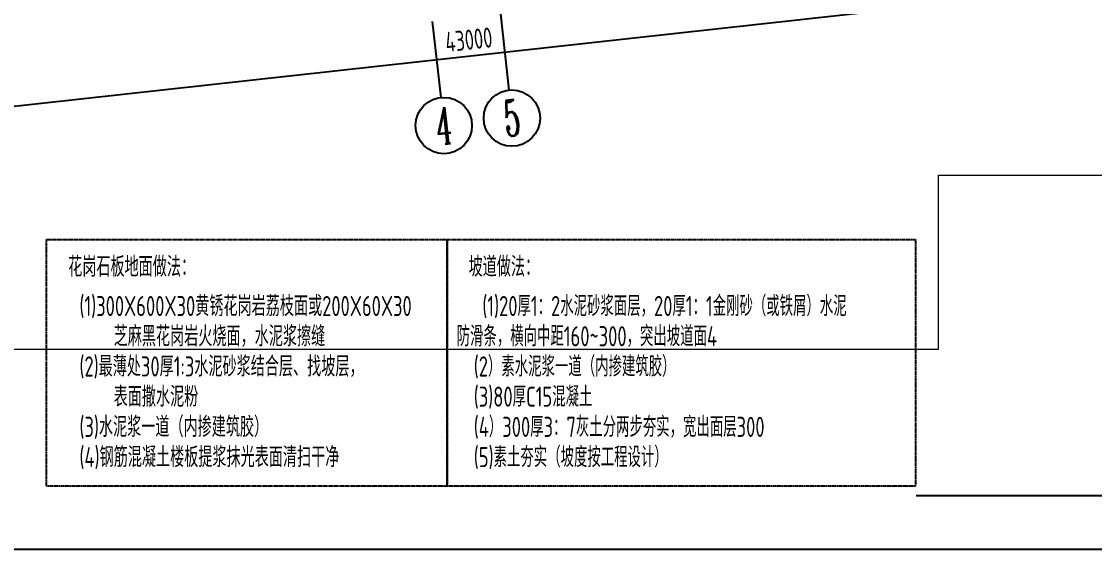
# Model space of a CAD drawing. Header units: millimetres. Extents: x -1003406 to 3312184, y 81337 to 716393.
# Drawn here: x 1328734 to 1355365, y 486352 to 499466 of the extents above; entities that cross this region are included whole.
import ezdxf
from ezdxf.enums import TextEntityAlignment as Align

# ---------------------------------------------------------------- set-up
doc = ezdxf.new("R2010")
doc.units = ezdxf.units.MM
doc.header["$LTSCALE"] = 10
doc.linetypes.add('DASH', pattern=[0.35, 0.25, -0.1])
doc.layers.get('0').update_dxf_attribs({"linetype": 'CONTINUOUS'})
doc.layers.get('Defpoints').update_dxf_attribs({"linetype": 'CONTINUOUS'})
for name, color, linetype in [('4', 4, 'CONTINUOUS'), ('AXIS', 3, 'CONTINUOUS'), ('AXIS_TEXT', 7, 'CONTINUOUS'), ('DIM', 3, 'CONTINUOUS'), ('sk-打印', 7, 'CONTINUOUS'), ('配筋率', 61, 'CONTINUOUS')]:
    doc.layers.add(name, color=color, linetype=linetype)
doc.layers.add('THIN', color=7, linetype='CONTINUOUS', lineweight=13)
doc.styles.add('-hztxtGBENOR', font='GBENOR.shx', dxfattribs={"bigfont": 'hztxt.shx'})
doc.styles.add('_TCH_AXIS', font='COMPLEX', dxfattribs={"bigfont": 'GBCBIG'})
doc.styles.add('COMPLEX', font='COMPLEX.shx')
doc.styles.add('TCCAD_Dimension', font='Tssdeng.shx', dxfattribs={"width": 0.7, "bigfont": 'hztxt.shx'})
doc.styles.add('TSSD_Dimension', font='Tssdeng.shx', dxfattribs={"width": 0.7, "bigfont": 'hztxt.shx'})
doc.dimstyles.new('TSSD_100_150', dxfattribs={"dimtxt": 500, "dimasz": 150, "dimexe": 150, "dimexo": 300, "dimgap": 150, "dimtad": 1, "dimdec": 0, "dimzin": 0, "dimdsep": 46, "dimtxsty": 'TSSD_Dimension', "dimblk": 'ARCHTICK', "dimcen": 0, "dimdle": 150, "dimclrt": 7, "dimadec": 0, "dimazin": 0, "dimtfac": 1, "dimtdec": 0, "dimtix": 1, "dimtmove": 2, "dimatfit": 3, "dimfxl": 1, "dimtolj": 1, "dimtzin": 0, "dimarcsym": 0})

# ---------------------------------------------------------------- blocks, each defined once
blk = doc.blocks.new('_ArchTick')
at = {"color": 0, "const_width": 0.4}
blk.add_lwpolyline([(-0.71, -0.71), (0.71, 0.71)], dxfattribs=at)
blk = doc.blocks.new('*D479')
at = {"layer": 'Defpoints', "color": 0, "transparency": 16777216}
for p in [(1360766, 505348), (1361249, 500973), (1318026, 500631)]:
    blk.add_point(p, dxfattribs=at)
at = {"layer": 'DIM', "color": 0, "lineweight": -2, "transparency": 16777216}
for p, q in [((1360799, 505050), (1361266, 500824)), ((1318360, 496240), (1361398, 500989)), ((1318059, 500333), (1318525, 496107))]:
    blk.add_line(p, q, dxfattribs=at)
at = {"layer": 'DIM', "color": 0, "lineweight": -2, "transparency": 16777216, "xscale": 150, "yscale": 150, "zscale": 150}
for p, rotation in [((1361249, 500973), 6.297352635958565), ((1318509, 496256), 186.2973526359585)]:
    blk.add_blockref('_ArchTick', p, dxfattribs=dict(at, rotation=rotation))
at = {"layer": 'DIM', "color": 7, "transparency": 16777216, "insert": (1339835, 499012), "char_height": 500, "attachment_point": 5, "rotation": 6.2974, "style": 'TSSD_Dimension'}
blk.add_mtext('\\A1;43000', dxfattribs=at)
blk = doc.blocks.new('_axiso')
blk.add_circle((0, 0), 0.5)
at = {"layer": 'AXIS_TEXT', "style": 'COMPLEX', "width": 1.041667}
blk.add_attdef('A', text='', height=0.56, dxfattribs=at).set_placement((-0.25, -0.28), (0.25, -0.28), align=Align.FIT)
blk = doc.blocks.new('*D496')
at = {"layer": 'Defpoints', "color": 0, "transparency": 16777216}
for p in [(1338540, 503003), (1318809, 500826), (1338774, 500882)]:
    blk.add_point(p, dxfattribs=at)
at = {"layer": 'DIM', "color": 0, "lineweight": -2, "transparency": 16777216}
for p, q in [((1338572, 502705), (1338790, 500733)), ((1318894, 498688), (1338923, 500898)), ((1318842, 500528), (1319060, 498555))]:
    blk.add_line(p, q, dxfattribs=at)
at = {"layer": 'DIM', "color": 0, "lineweight": -2, "transparency": 16777216, "xscale": 150, "yscale": 150, "zscale": 150}
for p, rotation in [((1338774, 500882), 6.297352636151535), ((1319043, 498704), 186.2973526361515)]:
    blk.add_blockref('_ArchTick', p, dxfattribs=dict(at, rotation=rotation))
at = {"layer": 'DIM', "color": 7, "transparency": 16777216, "insert": (1328865, 500191), "char_height": 500, "attachment_point": 5, "rotation": 6.2974, "style": 'TSSD_Dimension'}
blk.add_mtext('\\A1;19850', dxfattribs=at)

msp = doc.modelspace()

# ---------------------------------------------------------------- linework, layer by layer
at = {"linetype": 'DASH', "ltscale": 3}
for points in [[(1329358.5, 494049), (1339296, 494049), (1339296, 487922.7), (1329358.5, 487922.7)], [(1339296, 494049), (1350917.6, 494049), (1350917.6, 487922.7), (1339296, 487922.7)]]:
    msp.add_lwpolyline(points, close=True, dxfattribs=at)
at = {"layer": 'AXIS'}
for p, q in [((1340619.6, 499652.5), (1340828.1, 497763)), ((1338929.9, 499466), (1339138.4, 497576.5))]:
    msp.add_line(p, q, dxfattribs=at)
at = {"layer": 'sk-打印'}
msp.add_lwpolyline([(1281146.1, 549052.4), (1370246.1, 549052.4), (1370246.1, 486352.4), (1281146.1, 486352.4)], close=True, dxfattribs=at)
at = {"layer": 'THIN', "ltscale": 20}
msp.add_lwpolyline([(1368746.1, 495652.4), (1368746.1, 547552.4), (1284146.1, 547552.4), (1284146.1, 491332.4), (1351496.1, 491332.4), (1351496.1, 495652.4)], close=True, dxfattribs=at)
at = {"layer": '配筋率'}
msp.add_line((1350942.1, 487695.8), (1368609.9, 487695.8), dxfattribs=at)

# ---------------------------------------------------------------- block references
at = {"layer": 'AXIS'}
ref = msp.add_blockref('_axiso', (1340904.9, 497067.2), dxfattribs=dict(at, xscale=1400.000000000001, yscale=1400.000000000001, zscale=1400.000000000001, rotation=6.297352636007974))
ref.add_attrib('A', '5', dxfattribs={"layer": 'AXIS_TEXT', "height": 900.8, "rotation": 6.29735, "style": '_TCH_AXIS', "width": 0.642857}).set_placement((1340762.4, 496598.4), (1341146.2, 496640.7), align=Align.FIT)
ref = msp.add_blockref('_axiso', (1339215.2, 496880.8), dxfattribs=dict(at, xscale=1400.000000000001, yscale=1400.000000000001, zscale=1400.000000000001, rotation=6.297352636007974))
ref.add_attrib('A', '4', dxfattribs={"layer": 'AXIS_TEXT', "height": 900.8, "rotation": 6.29735, "style": '_TCH_AXIS', "width": 0.5625}).set_placement((1339072.7, 496411.9), (1339456.4, 496454.3), align=Align.FIT)

# ---------------------------------------------------------------- texts
at = {"layer": '4', "char_height": 500, "attachment_point": 1, "line_spacing_factor": 0.9}
for s, insert, width, style in [('{\\W0.7;花岗石板地面做法：\\P      }', (1329893.3, 493625.9), 10740.294, '-hztxtGBENOR'), ('{\\W0.7;坡道做法：\\P      }', (1339830.8, 493625.9), 10740.294, '-hztxtGBENOR'), (' \\P    (1)300X600X30黄锈花岗岩荔枝面或200X60X30\\P        芝麻黑花岗岩火烧面，水泥浆擦缝\\P    (2)最薄处30厚1:3水泥砂浆结合层、找坡层，\\P        表面撒水泥粉\\P    (3)水泥浆一道（内掺建筑胶）\\P    (4)钢筋混凝土楼板提浆抹光表面清扫干净 ', (1329323, 493399.4), 15219.498, 'TCCAD_Dimension'), (' \\P   (1){\\Ftssdeng,tssdchn|c0;20\\Ftssdeng,tssdchn|c134;厚\\Ftssdeng,tssdchn|c0;1\\Ftssdeng,tssdchn|c134;：\\Ftssdeng,tssdchn|c0;2\\Ftssdeng,tssdchn|c134;水泥砂浆面层，\\Ftssdeng,tssdchn|c0;20\\Ftssdeng,tssdchn|c134;厚\\Ftssdeng,tssdchn|c0;1\\Ftssdeng,tssdchn|c134;：\\Ftssdeng,tssdchn|c0;1\\Ftssdeng,tssdchn|c134;金刚砂（或铁屑）水泥\\P防滑条，横向中距\\Ftssdeng,tssdchn|c0;160~300\\Ftssdeng,tssdchn|c134;，突出坡道面\\Ftssdeng,tssdchn|c0;4\\Ftssdeng,tssdchn|c134;\\P  (\\Ftssdeng,tssdchn|c0;2\\Ftssdeng,tssdchn|c134;）素水泥浆一道（内掺建筑胶）\\P  (\\Ftssdeng,tssdchn|c0;3\\Ftssdeng,tssdchn|c134;)8\\Ftssdeng,tssdchn|c0;0\\Ftssdeng,tssdchn|c134;厚\\Ftssdeng,tssdchn|c0;C15\\Ftssdeng,tssdchn|c134;混凝土\\P  (\\Ftssdeng,tssdchn|c0;4\\Ftssdeng,tssdchn|c134;）\\Ftssdeng,tssdchn|c0;300\\Ftssdeng,tssdchn|c134;厚\\Ftssdeng,tssdchn|c0;3\\Ftssdeng,tssdchn|c134;：\\Ftssdeng,tssdchn|c0;7\\Ftssdeng,tssdchn|c134;灰土分两步夯实，宽出面层\\Ftssdeng,tssdchn|c0;300\\Ftssdeng,tssdchn|c134;\\P  (5)素土夯实（坡度按工程设计）  }', (1339534.2, 493399.4), 15219.498, 'TCCAD_Dimension')]:
    msp.add_mtext(s, dxfattribs=dict(at, insert=insert, width=width, style=style))

# ---------------------------------------------------------------- dimensions: what is measured, and where the dimension line sits
at = {"layer": 'DIM'}
for p1, p2, distance, picture, middle in [((1318025.9, 500631.4), (1360766.4, 505348), -4401.8, '*D479', (1339835.1, 499012.1)), ((1318809.3, 500825.9), (1338539.5, 503003.2), -2134.3, '*D496', (1328864.6, 500190.7))]:
    dim = msp.add_aligned_dim(p1=p1, p2=p2, distance=distance, dimstyle='TSSD_100_150', dxfattribs=at)
    dim.commit()
    dim.dimension.update_dxf_attribs({"geometry": picture, "text_midpoint": middle})

doc.saveas('drawing.dxf')
